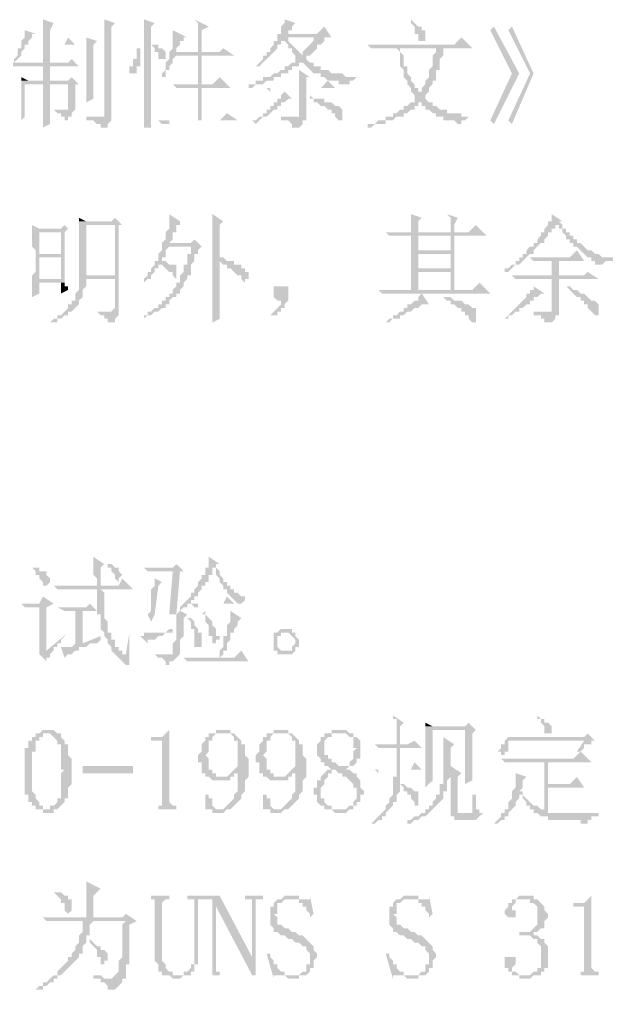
# Model space of a CAD drawing. Extents: x 51 to 246, y 3 to 417.
# Drawn here: x 198.99 to 205.89, y 334.56 to 345.95 of the extents above; entities that cross this region are included whole.
import ezdxf

# ---------------------------------------------------------------- set-up
doc = ezdxf.new("R2010")
doc.units = 0
doc.header["$MEASUREMENT"] = 0
doc.layers.add('_____1', color=160, linetype='Continuous')

msp = doc.modelspace()

# ---------------------------------------------------------------- hatches: boundary and pattern name
at = {"layer": '_____1'}
for points in [[(199.263, 345.948), (199.263, 345.651), (199.094, 345.651), (199.348, 345.651), (199.348, 345.821), (199.39, 345.905)], [(199.983, 345.948), (199.983, 344.805), (199.94, 344.805), (199.771, 344.762), (199.856, 344.762), (199.898, 344.72), (199.94, 344.72), (199.94, 344.678), (200.025, 344.678), (200.025, 344.72), (200.067, 344.762), (200.067, 345.863), (200.11, 345.905)], [(200.448, 345.948), (200.448, 344.678), (200.533, 344.678), (200.533, 345.651), (200.575, 345.651), (200.533, 345.651), (200.533, 345.863), (200.575, 345.905)], [(201.041, 345.948), (201.083, 345.905), (201.083, 345.567), (201.126, 345.567), (201.126, 345.821), (201.21, 345.863)], [(202.099, 345.948), (202.099, 345.905), (202.057, 345.863), (202.057, 345.778), (202.015, 345.778), (202.142, 345.778), (202.142, 345.821), (202.184, 345.821), (202.184, 345.863), (202.226, 345.905)], [(202.565, 345.863), (202.48, 345.778), (202.015, 345.778), (202.48, 345.736), (202.438, 345.736), (202.438, 345.694), (202.311, 345.567), (202.311, 345.524), (202.396, 345.524), (202.48, 345.609), (202.48, 345.651), (202.523, 345.651), (202.565, 345.694), (202.565, 345.736), (202.65, 345.736)], [(203.581, 345.948), (203.581, 345.905), (203.623, 345.863), (203.623, 345.778), (203.666, 345.778), (203.666, 345.694), (203.75, 345.694), (203.75, 345.821), (203.708, 345.821), (203.708, 345.863), (203.666, 345.863), (203.623, 345.905)], [(204.555, 345.863), (204.512, 345.821), (204.766, 345.313), (204.512, 344.762), (204.555, 344.72), (204.851, 345.313)], [(204.766, 345.863), (204.724, 345.821), (204.978, 345.313), (204.724, 344.762), (204.766, 344.72), (205.02, 345.313)], [(199.559, 345.736), (199.517, 345.651), (199.009, 345.651), (199.009, 345.609), (198.967, 345.609), (198.967, 345.524), (198.924, 345.482), (198.924, 345.44), (199.009, 345.524), (199.009, 345.567), (199.051, 345.609), (199.051, 345.651), (199.644, 345.651)], [(199.051, 345.821), (199.051, 345.736), (199.009, 345.694), (199.009, 345.651), (199.348, 345.651), (199.094, 345.651), (199.094, 345.694), (199.136, 345.736), (199.136, 345.778), (199.178, 345.778)], [(199.771, 345.736), (199.771, 344.974), (199.856, 345.016), (199.856, 345.651), (199.898, 345.694)], [(200.787, 345.821), (200.787, 345.609), (200.745, 345.567), (200.745, 345.524), (200.829, 345.567), (200.829, 345.609), (200.872, 345.651), (200.872, 345.694), (200.914, 345.694), (200.914, 345.736), (200.956, 345.736)], [(202.142, 345.736), (202.099, 345.736), (202.099, 345.694), (202.142, 345.651), (202.142, 345.609), (202.184, 345.609), (202.184, 345.567), (202.226, 345.524), (202.226, 345.44), (202.184, 345.44), (202.142, 345.397), (202.099, 345.397), (202.099, 345.355), (202.057, 345.355), (202.015, 345.313), (201.972, 345.313), (201.93, 345.27), (201.845, 345.27), (201.845, 345.228), (201.761, 345.228), (201.761, 345.186), (201.676, 345.186), (201.676, 345.143), (201.718, 345.143), (201.761, 345.186), (201.845, 345.186), (201.888, 345.228), (201.972, 345.228), (201.972, 345.27), (202.057, 345.27), (202.057, 345.313), (202.142, 345.313), (202.142, 345.355), (202.184, 345.355), (202.184, 345.397), (202.269, 345.397), (202.269, 345.44), (202.396, 345.44), (202.353, 345.482), (202.353, 345.524), (202.396, 345.524), (202.311, 345.524), (202.142, 345.694)], [(202.015, 345.778), (202.015, 345.694), (201.972, 345.694), (201.972, 345.651), (201.93, 345.609), (201.93, 345.567), (201.888, 345.567), (201.888, 345.524), (201.845, 345.524), (201.845, 345.482), (201.803, 345.44), (201.761, 345.397), (201.803, 345.397), (201.845, 345.44), (201.888, 345.482), (202.015, 345.609), (202.015, 345.651), (202.057, 345.651), (202.057, 345.694), (202.099, 345.694), (202.099, 345.736), (202.48, 345.736)], [(204.174, 345.736), (204.089, 345.651), (203.073, 345.651), (203.115, 345.609), (204.301, 345.609)], [(200.575, 345.651), (200.533, 345.651), (200.575, 345.609), (200.575, 345.567), (200.618, 345.567), (200.618, 345.482), (200.702, 345.482), (200.702, 345.567), (200.66, 345.609), (200.618, 345.609), (200.618, 345.651)], [(201.38, 345.609), (201.337, 345.567), (200.829, 345.567), (200.745, 345.524), (200.745, 345.482), (200.702, 345.44), (200.702, 345.355), (200.66, 345.313), (200.66, 345.228), (200.66, 345.27), (200.702, 345.27), (200.702, 345.355), (200.745, 345.355), (200.745, 345.397), (200.787, 345.44), (200.787, 345.482), (200.829, 345.524), (201.507, 345.524)], [(203.962, 345.609), (203.412, 345.609), (203.877, 345.609), (203.877, 345.567), (203.835, 345.524), (203.835, 345.397), (203.793, 345.355), (203.793, 345.27), (203.75, 345.228), (203.75, 345.186), (203.708, 345.143), (203.708, 345.101), (203.581, 345.101), (203.623, 345.059), (203.623, 344.974), (203.581, 344.974), (203.539, 344.932), (203.496, 344.932), (203.496, 344.889), (203.454, 344.889), (203.412, 344.847), (203.369, 344.847), (203.369, 344.805), (203.285, 344.805), (203.285, 344.762), (203.2, 344.762), (203.158, 344.72), (203.073, 344.72), (203.073, 344.678), (203.115, 344.678), (203.158, 344.72), (203.285, 344.72), (203.285, 344.762), (203.369, 344.762), (203.412, 344.805), (203.496, 344.805), (203.496, 344.847), (203.539, 344.847), (203.581, 344.889), (203.623, 344.889), (203.623, 344.932), (203.666, 344.932), (203.666, 344.974), (203.793, 344.974), (203.75, 345.016), (203.75, 345.059), (203.793, 345.101), (203.793, 345.143), (203.835, 345.186), (203.835, 345.228), (203.877, 345.228), (203.877, 345.355), (203.92, 345.355), (203.92, 345.482), (203.962, 345.524), (203.962, 345.567)], [(203.412, 345.609), (203.454, 345.567), (203.454, 345.397), (203.496, 345.355), (203.496, 345.27), (203.539, 345.228), (203.539, 345.186), (203.581, 345.143), (203.581, 345.101), (203.666, 345.101), (203.666, 345.143), (203.623, 345.143), (203.623, 345.186), (203.581, 345.228), (203.581, 345.27), (203.539, 345.313), (203.539, 345.397), (203.496, 345.397), (203.496, 345.524), (203.454, 345.567), (203.454, 345.609), (203.877, 345.609)], [(199.602, 345.482), (199.559, 345.44), (198.84, 345.44), (198.882, 345.397), (199.686, 345.397)], [(202.396, 345.44), (202.311, 345.44), (202.438, 345.313), (202.523, 345.313), (202.523, 345.27), (202.565, 345.27), (202.607, 345.228), (202.734, 345.228), (202.734, 345.186), (202.861, 345.186), (202.861, 345.228), (202.904, 345.228), (202.946, 345.27), (202.819, 345.27), (202.777, 345.313), (202.65, 345.313), (202.607, 345.355), (202.523, 345.355), (202.523, 345.397), (202.438, 345.397), (202.438, 345.44)], [(202.269, 345.355), (202.269, 345.143), (202.353, 345.143), (202.353, 345.27), (202.396, 345.27)], [(199.009, 345.27), (199.009, 345.228), (199.094, 345.228)], [(199.602, 345.27), (199.559, 345.228), (199.009, 345.228), (199.009, 344.762), (199.051, 344.805), (199.051, 345.186), (199.686, 345.186)], [(199.348, 345.186), (199.263, 345.186), (199.263, 344.678), (199.348, 344.72), (199.348, 344.847)], [(199.686, 345.186), (199.559, 345.186), (199.559, 344.889), (199.517, 344.889), (199.644, 344.889), (199.644, 345.186)], [(201.337, 345.27), (201.253, 345.186), (200.787, 345.186), (200.829, 345.143), (201.464, 345.143)], [(202.607, 345.228), (202.523, 345.143), (201.888, 345.143), (201.93, 345.101), (201.93, 345.143), (202.692, 345.143)], [(202.099, 345.101), (202.057, 345.059), (202.057, 345.016), (202.015, 345.016), (202.015, 344.974), (201.972, 344.974), (201.972, 344.932), (201.93, 344.932), (201.93, 344.889), (201.888, 344.889), (201.888, 344.847), (201.845, 344.847), (201.845, 344.805), (201.803, 344.805), (201.761, 344.762), (201.718, 344.762), (201.761, 344.72), (201.845, 344.805), (201.888, 344.805), (201.972, 344.889), (202.015, 344.889), (202.015, 344.932), (202.057, 344.932), (202.057, 344.974), (202.099, 344.974), (202.142, 345.016), (202.184, 345.016)], [(202.353, 345.143), (202.269, 345.143), (202.269, 344.805), (202.226, 344.805), (202.057, 344.762), (202.142, 344.762), (202.184, 344.72), (202.184, 344.678), (202.269, 344.678), (202.311, 344.72), (202.311, 344.762), (202.353, 344.762), (202.353, 344.805)], [(203.793, 344.974), (203.708, 344.974), (203.708, 344.932), (203.75, 344.932), (203.75, 344.889), (203.793, 344.889), (203.835, 344.847), (203.877, 344.847), (203.877, 344.805), (203.962, 344.805), (203.962, 344.762), (204.089, 344.762), (204.131, 344.72), (204.174, 344.72), (204.174, 344.762), (204.216, 344.762), (204.258, 344.805), (204.301, 344.805), (204.174, 344.805), (204.174, 344.847), (204.004, 344.847), (204.004, 344.889), (203.92, 344.889), (203.877, 344.932), (203.835, 344.932), (203.835, 344.974)], [(199.39, 344.889), (199.432, 344.847), (199.475, 344.847), (199.475, 344.805), (199.517, 344.805), (199.517, 344.762), (199.559, 344.762), (199.559, 344.805), (199.602, 344.805), (199.602, 344.847), (199.644, 344.889), (199.432, 344.889)], [(201.422, 344.847), (201.337, 344.762), (200.618, 344.762), (200.66, 344.72), (200.745, 344.72), (200.745, 344.762), (201.549, 344.762)], [(199.771, 344.805), (199.771, 344.762), (199.94, 344.805), (199.813, 344.805)], [(199.686, 343.619), (199.686, 343.577), (199.771, 343.577)], [(200.11, 343.619), (200.067, 343.577), (199.686, 343.577), (199.686, 343.238), (199.771, 343.238), (199.771, 343.535), (200.194, 343.535)], [(200.745, 343.662), (200.745, 343.492), (200.702, 343.45), (200.702, 343.365), (200.66, 343.323), (200.745, 343.323), (200.787, 343.365), (200.787, 343.45), (200.829, 343.45), (200.829, 343.535), (200.872, 343.535), (200.872, 343.577)], [(201.253, 343.662), (201.253, 342.392), (201.337, 342.434), (201.337, 343.111), (201.422, 343.111), (201.38, 343.154), (201.337, 343.154), (201.337, 343.535), (201.38, 343.577)], [(203.581, 343.662), (203.581, 343.45), (203.666, 343.45), (203.666, 343.577), (203.708, 343.619)], [(204.004, 343.662), (204.047, 343.619), (204.047, 343.45), (204.089, 343.45), (204.089, 343.535), (204.131, 343.619)], [(205.232, 343.662), (205.232, 343.577), (205.19, 343.577), (205.19, 343.535), (205.147, 343.492), (205.147, 343.45), (205.105, 343.45), (205.105, 343.408), (205.063, 343.365), (205.063, 343.323), (205.02, 343.323), (205.02, 343.281), (204.978, 343.281), (204.936, 343.238), (204.936, 343.196), (204.893, 343.196), (204.893, 343.154), (204.851, 343.154), (204.851, 343.111), (204.809, 343.111), (204.809, 343.069), (204.766, 343.069), (204.724, 343.027), (204.682, 343.027), (204.682, 342.942), (204.682, 342.984), (204.724, 342.984), (204.809, 343.069), (204.851, 343.069), (204.893, 343.111), (204.978, 343.196), (205.02, 343.196), (205.02, 343.238), (205.105, 343.323), (205.147, 343.323), (205.147, 343.365), (205.19, 343.408), (205.19, 343.45), (205.232, 343.45), (205.232, 343.492), (205.274, 343.492), (205.274, 343.535), (205.317, 343.535), (205.317, 343.577), (205.359, 343.577)], [(205.317, 343.577), (205.317, 343.492), (205.359, 343.492), (205.359, 343.45), (205.401, 343.408), (205.401, 343.365), (205.444, 343.365), (205.444, 343.323), (205.486, 343.323), (205.486, 343.281), (205.528, 343.281), (205.655, 343.154), (205.698, 343.154), (205.698, 343.111), (205.74, 343.111), (205.74, 343.069), (205.825, 343.069), (205.867, 343.111), (205.952, 343.111), (205.952, 343.154), (205.825, 343.154), (205.782, 343.196), (205.74, 343.196), (205.698, 343.238), (205.655, 343.238), (205.571, 343.323), (205.528, 343.323), (205.528, 343.365), (205.486, 343.365), (205.486, 343.408), (205.444, 343.408), (205.444, 343.45), (205.401, 343.45), (205.401, 343.492), (205.359, 343.492), (205.359, 343.535)], [(199.136, 343.535), (199.136, 343.45), (199.475, 343.45), (199.475, 343.196), (199.178, 343.196), (199.475, 343.154), (199.475, 342.9), (199.221, 342.9), (199.136, 342.857), (199.136, 342.688), (199.221, 342.73), (199.221, 342.857), (199.517, 342.857), (199.517, 343.45), (199.559, 343.492), (199.221, 343.492)], [(199.517, 343.535), (199.475, 343.492), (199.221, 343.492), (199.559, 343.492)], [(200.194, 343.535), (200.11, 343.535), (200.11, 343.238), (199.686, 343.238), (200.11, 343.238), (200.11, 342.942), (199.771, 342.942), (199.686, 342.9), (200.11, 342.9), (200.11, 342.561), (200.067, 342.519), (199.856, 342.519), (199.898, 342.519), (199.94, 342.476), (199.983, 342.476), (199.983, 342.434), (200.025, 342.434), (200.025, 342.392), (200.11, 342.392), (200.11, 342.434), (200.152, 342.476), (200.152, 343.535)], [(204.343, 343.535), (204.258, 343.45), (203.285, 343.45), (203.327, 343.408), (204.47, 343.408)], [(199.136, 343.45), (199.136, 343.281), (199.178, 343.238), (199.178, 343.196), (199.221, 343.196), (199.221, 343.45), (199.475, 343.45)], [(201.041, 343.365), (200.999, 343.323), (200.66, 343.323), (200.999, 343.281), (200.999, 343.196), (200.956, 343.196), (200.956, 343.069), (200.914, 343.069), (200.914, 342.984), (200.872, 342.942), (200.872, 342.857), (200.829, 342.857), (200.829, 342.815), (200.787, 342.773), (200.787, 342.73), (200.745, 342.73), (200.745, 342.688), (200.702, 342.688), (200.702, 342.646), (200.66, 342.646), (200.66, 342.603), (200.618, 342.603), (200.618, 342.561), (200.575, 342.561), (200.533, 342.519), (200.491, 342.519), (200.491, 342.476), (200.448, 342.476), (200.448, 342.434), (200.491, 342.476), (200.533, 342.476), (200.575, 342.519), (200.618, 342.519), (200.66, 342.561), (200.702, 342.561), (200.702, 342.603), (200.745, 342.603), (200.745, 342.646), (200.787, 342.688), (200.829, 342.688), (200.829, 342.73), (200.872, 342.73), (200.872, 342.773), (200.914, 342.815), (200.914, 342.857), (200.956, 342.9), (200.956, 342.942), (200.999, 342.942), (200.999, 343.069), (201.041, 343.111), (201.041, 343.196), (201.083, 343.196), (201.083, 343.238), (201.126, 343.281)], [(203.581, 343.408), (203.581, 342.773), (203.666, 342.773), (203.666, 342.984), (204.047, 342.984), (203.666, 343.027), (203.666, 343.196), (204.047, 343.196), (203.666, 343.238), (203.666, 343.408), (204.047, 343.408)], [(204.089, 343.408), (203.581, 343.408), (204.047, 343.408), (204.047, 343.238), (203.666, 343.238), (204.047, 343.196), (204.047, 343.027), (203.666, 343.027), (204.047, 342.984), (204.047, 342.773), (203.581, 342.773), (204.089, 342.773)], [(199.686, 343.238), (199.686, 342.9), (199.771, 342.942), (199.771, 343.238), (200.11, 343.238)], [(200.66, 343.323), (200.66, 343.238), (200.618, 343.196), (200.618, 343.111), (200.575, 343.111), (200.575, 343.069), (200.533, 343.027), (200.533, 342.984), (200.491, 342.984), (200.491, 342.942), (200.448, 342.9), (200.448, 342.857), (200.491, 342.9), (200.533, 342.9), (200.533, 342.942), (200.575, 342.984), (200.575, 343.027), (200.618, 343.027), (200.618, 343.069), (200.66, 343.069), (200.66, 343.111), (200.702, 343.111), (200.66, 343.111), (200.66, 343.154), (200.702, 343.154), (200.702, 343.238), (200.745, 343.281), (200.999, 343.281)], [(205.528, 343.238), (205.444, 343.154), (204.978, 343.154), (205.02, 343.111), (205.613, 343.111)], [(199.178, 343.196), (199.178, 342.984), (199.136, 342.942), (199.136, 342.857), (199.221, 342.9), (199.221, 343.154), (199.475, 343.154)], [(200.702, 343.111), (200.66, 343.111), (200.66, 343.069), (200.745, 342.984), (200.787, 342.984), (200.787, 342.942), (200.829, 342.9), (200.829, 343.069), (200.745, 343.069)], [(201.422, 343.111), (201.337, 343.111), (201.38, 343.069), (201.422, 343.069), (201.422, 343.027), (201.464, 343.027), (201.549, 342.942), (201.591, 342.942), (201.591, 342.9), (201.634, 342.857), (201.634, 342.9), (201.676, 342.9), (201.676, 342.984), (201.634, 342.984), (201.634, 343.027), (201.591, 343.027), (201.591, 343.069), (201.507, 343.069), (201.507, 343.111), (201.464, 343.111)], [(199.686, 342.9), (199.686, 342.773), (199.644, 342.73), (199.644, 342.646), (199.602, 342.646), (199.602, 342.603), (199.559, 342.603), (199.559, 342.561), (199.475, 342.476), (199.432, 342.476), (199.432, 342.434), (199.39, 342.434), (199.348, 342.392), (199.432, 342.392), (199.432, 342.434), (199.475, 342.434), (199.517, 342.476), (199.559, 342.476), (199.559, 342.519), (199.602, 342.519), (199.644, 342.561), (199.686, 342.603), (199.686, 342.646), (199.729, 342.688), (199.729, 342.773), (199.771, 342.815), (199.771, 342.9), (200.11, 342.9)], [(205.655, 342.984), (205.613, 342.942), (204.766, 342.942), (204.809, 342.9), (205.782, 342.9)], [(205.317, 342.9), (205.232, 342.9), (205.232, 342.519), (205.19, 342.519), (205.02, 342.476), (205.105, 342.476), (205.105, 342.434), (205.147, 342.434), (205.147, 342.392), (205.232, 342.392), (205.274, 342.434), (205.274, 342.476), (205.317, 342.476), (205.317, 342.561)], [(199.517, 342.857), (199.475, 342.857), (199.475, 342.73), (199.559, 342.773), (199.559, 342.815), (199.517, 342.815)], [(204.385, 342.857), (204.301, 342.773), (203.2, 342.773), (203.242, 342.73), (204.512, 342.73)], [(205.02, 342.815), (205.02, 342.773), (204.978, 342.773), (204.978, 342.73), (204.936, 342.73), (204.936, 342.688), (204.893, 342.646), (204.851, 342.603), (204.809, 342.561), (204.682, 342.434), (204.724, 342.434), (204.724, 342.476), (204.766, 342.476), (204.809, 342.519), (204.851, 342.519), (204.851, 342.561), (204.893, 342.561), (204.936, 342.603), (204.978, 342.603), (204.978, 342.646), (205.02, 342.646), (205.02, 342.688), (205.063, 342.688), (205.105, 342.73), (205.147, 342.73)], [(205.401, 342.815), (205.528, 342.688), (205.571, 342.688), (205.571, 342.646), (205.613, 342.646), (205.613, 342.603), (205.655, 342.603), (205.655, 342.561), (205.74, 342.476), (205.782, 342.476), (205.782, 342.603), (205.74, 342.646), (205.698, 342.646), (205.613, 342.73), (205.571, 342.73), (205.528, 342.773), (205.486, 342.773), (205.444, 342.815)], [(203.708, 342.73), (203.666, 342.688), (203.666, 342.646), (203.623, 342.646), (203.581, 342.603), (203.539, 342.603), (203.539, 342.561), (203.496, 342.561), (203.496, 342.519), (203.454, 342.519), (203.412, 342.476), (203.369, 342.476), (203.369, 342.434), (203.327, 342.434), (203.285, 342.392), (203.242, 342.392), (203.327, 342.392), (203.369, 342.434), (203.454, 342.434), (203.454, 342.476), (203.496, 342.476), (203.539, 342.519), (203.581, 342.519), (203.623, 342.561), (203.666, 342.561), (203.708, 342.603), (203.793, 342.603)], [(199.856, 339.64), (199.856, 339.428), (199.898, 339.386), (199.898, 339.301), (199.94, 339.301), (199.94, 339.513), (199.983, 339.555)], [(201.21, 339.64), (201.21, 339.513), (201.295, 339.513), (201.295, 339.428), (201.337, 339.386), (201.337, 339.344), (201.38, 339.301), (201.38, 339.259), (201.422, 339.259), (201.422, 339.217), (201.507, 339.132), (201.718, 339.132), (201.634, 339.132), (201.634, 339.174), (201.591, 339.174), (201.549, 339.217), (201.507, 339.217), (201.507, 339.259), (201.464, 339.259), (201.464, 339.301), (201.422, 339.301), (201.422, 339.344), (201.38, 339.344), (201.38, 339.386), (201.337, 339.428), (201.337, 339.471), (201.295, 339.513), (201.295, 339.555), (201.337, 339.555)], [(199.136, 339.555), (199.136, 339.513), (199.178, 339.471), (199.178, 339.428), (199.221, 339.428), (199.221, 339.386), (199.263, 339.344), (199.263, 339.301), (199.305, 339.301), (199.348, 339.344), (199.348, 339.386), (199.305, 339.428), (199.305, 339.471), (199.221, 339.471), (199.221, 339.513), (199.136, 339.513)], [(200.829, 339.555), (200.787, 339.513), (200.448, 339.513), (200.491, 339.471), (200.914, 339.471)], [(201.21, 339.513), (201.168, 339.513), (201.168, 339.428), (201.126, 339.428), (201.126, 339.386), (201.083, 339.344), (201.083, 339.301), (201.041, 339.259), (201.041, 339.217), (200.999, 339.217), (200.999, 339.174), (200.956, 339.132), (200.914, 339.09), (200.872, 339.047), (200.872, 339.005), (200.829, 338.963), (200.491, 338.963), (200.829, 338.963), (200.829, 338.666), (200.787, 338.624), (200.787, 338.497), (200.575, 338.497), (200.618, 338.455), (200.66, 338.455), (200.702, 338.412), (200.702, 338.37), (200.745, 338.37), (200.745, 338.412), (200.787, 338.412), (200.872, 338.497), (200.872, 338.666), (200.914, 338.709), (200.914, 338.92), (200.956, 338.963), (200.872, 339.005), (200.914, 339.047), (200.956, 339.047), (200.956, 339.09), (200.999, 339.09), (200.999, 339.132), (201.041, 339.132), (201.041, 339.174), (201.083, 339.174), (201.083, 339.217), (201.126, 339.259), (201.126, 339.301), (201.168, 339.301), (201.168, 339.344), (201.21, 339.344), (201.21, 339.428), (201.253, 339.428), (201.253, 339.513), (201.295, 339.513)], [(200.914, 339.471), (200.787, 339.471), (200.745, 338.963), (200.829, 338.963), (200.872, 339.471)], [(200.194, 339.386), (200.152, 339.301), (199.39, 339.301), (199.432, 339.259), (200.321, 339.259)], [(200.575, 339.386), (200.575, 339.301), (200.533, 339.259), (200.533, 339.005), (200.491, 338.963), (200.575, 338.963), (200.618, 339.301), (200.66, 339.344)], [(199.263, 339.174), (199.221, 339.09), (199.009, 339.09), (199.051, 339.047), (199.221, 339.047), (199.39, 339.09)], [(201.422, 339.174), (201.38, 339.09), (200.999, 339.09), (201.041, 339.047), (201.083, 339.047), (201.083, 339.09), (201.507, 339.09)], [(201.507, 339.132), (201.549, 339.09), (201.591, 339.09), (201.634, 339.132), (201.676, 339.132)], [(199.39, 339.09), (199.221, 339.047), (199.221, 338.497), (199.305, 338.412), (199.305, 338.455), (199.348, 338.455), (199.348, 338.497), (199.39, 338.539), (199.305, 338.539), (199.305, 339.047)], [(199.813, 339.09), (199.771, 339.047), (199.432, 339.047), (199.517, 339.005), (199.898, 339.005)], [(199.644, 339.005), (199.644, 338.624), (199.602, 338.582), (199.475, 338.582), (199.517, 338.455), (199.559, 338.497), (199.602, 338.497), (199.644, 338.539), (199.686, 338.539), (199.686, 338.582), (199.771, 338.582), (199.813, 338.624), (199.856, 338.624), (199.729, 338.624), (199.729, 339.005), (199.898, 339.005)], [(200.491, 338.963), (200.533, 338.878), (200.575, 338.963), (200.829, 338.963)], [(201.168, 339.005), (201.126, 338.963), (201.168, 338.963), (201.168, 338.878), (201.21, 338.836), (201.21, 338.709), (201.253, 338.709), (201.253, 338.624), (201.295, 338.624), (201.295, 338.666), (201.337, 338.666), (201.337, 338.709), (201.295, 338.709), (201.295, 338.793), (201.253, 338.836), (201.253, 338.878), (201.168, 338.963)], [(201.464, 339.005), (201.464, 338.878), (201.422, 338.836), (201.422, 338.709), (201.38, 338.709), (201.38, 338.582), (201.337, 338.539), (201.337, 338.455), (201.38, 338.497), (201.38, 338.539), (201.422, 338.539), (201.422, 338.624), (201.464, 338.666), (201.464, 338.751), (201.507, 338.751), (201.507, 338.793), (201.549, 338.836), (201.549, 338.878), (201.591, 338.92)], [(202.099, 338.793), (202.057, 338.793), (202.015, 338.751), (201.972, 338.751), (201.972, 338.539), (202.099, 338.539), (202.057, 338.539), (202.015, 338.582), (202.015, 338.709), (202.057, 338.709), (202.057, 338.751), (202.226, 338.751), (202.184, 338.751), (202.184, 338.793), (202.142, 338.793)], [(199.94, 338.709), (199.729, 338.624), (199.898, 338.624), (199.94, 338.666)], [(202.226, 338.751), (202.099, 338.751), (202.142, 338.751), (202.226, 338.666), (202.226, 338.624), (202.184, 338.582), (202.184, 338.539), (202.015, 338.539), (202.015, 338.497), (202.184, 338.497), (202.226, 338.539), (202.226, 338.582), (202.269, 338.582), (202.269, 338.666), (202.226, 338.709)], [(200.533, 338.497), (200.702, 338.497), (200.575, 338.497)], [(201.591, 338.539), (201.507, 338.455), (200.914, 338.455), (200.956, 338.412), (201.676, 338.412)], [(203.369, 337.777), (203.369, 337.735), (203.412, 337.735), (203.412, 337.439), (203.454, 337.439), (203.454, 337.65), (203.496, 337.693)], [(203.75, 337.693), (203.75, 337.65), (203.835, 337.65)], [(204.258, 337.693), (204.216, 337.65), (203.75, 337.65), (203.75, 336.931), (203.835, 337.015), (203.835, 337.608), (204.343, 337.608)], [(199.178, 337.566), (199.178, 337.523), (199.136, 337.523), (199.136, 337.481), (199.094, 337.481), (199.094, 337.396), (199.051, 337.396), (199.051, 336.846), (199.094, 336.846), (199.094, 336.761), (199.136, 336.761), (199.136, 336.719), (199.178, 336.719), (199.178, 336.677), (199.263, 336.677), (199.263, 336.634), (199.39, 336.634), (199.39, 336.677), (199.432, 336.677), (199.263, 336.677), (199.263, 336.719), (199.221, 336.719), (199.221, 336.761), (199.178, 336.804), (199.178, 336.846), (199.136, 336.888), (199.136, 337.354), (199.178, 337.354), (199.178, 337.481), (199.221, 337.481), (199.221, 337.523), (199.263, 337.523), (199.263, 337.566), (199.305, 337.566)], [(199.305, 337.608), (199.263, 337.608), (199.221, 337.566), (199.178, 337.566), (199.348, 337.566), (199.432, 337.481), (199.432, 337.439), (199.475, 337.439), (199.475, 337.142), (199.517, 337.142), (199.475, 337.1), (199.475, 336.804), (199.432, 336.804), (199.432, 336.761), (199.39, 336.719), (199.348, 336.719), (199.348, 336.677), (199.305, 336.677), (199.432, 336.677), (199.517, 336.761), (199.517, 336.804), (199.559, 336.804), (199.559, 336.931), (199.602, 336.973), (199.602, 337.269), (199.559, 337.312), (199.559, 337.439), (199.517, 337.439), (199.517, 337.481), (199.475, 337.523), (199.475, 337.566), (199.432, 337.566), (199.39, 337.608), (199.348, 337.608)], [(200.745, 337.608), (200.66, 337.523), (200.533, 337.523), (200.533, 337.481), (200.66, 337.481), (200.66, 336.719), (200.618, 336.719), (200.618, 336.677), (200.533, 336.677), (200.914, 336.677), (200.829, 336.677), (200.829, 336.719), (200.787, 336.719), (200.745, 336.761)], [(201.38, 337.608), (201.295, 337.608), (201.295, 337.566), (201.21, 337.566), (201.21, 337.523), (201.168, 337.523), (201.168, 337.481), (201.126, 337.439), (201.126, 337.354), (201.083, 337.312), (201.083, 337.227), (201.126, 337.227), (201.126, 337.1), (201.168, 337.1), (201.168, 337.058), (201.337, 337.058), (201.295, 337.058), (201.295, 337.1), (201.253, 337.1), (201.253, 337.142), (201.21, 337.142), (201.21, 337.269), (201.168, 337.312), (201.21, 337.354), (201.21, 337.481), (201.253, 337.481), (201.253, 337.523), (201.295, 337.566), (201.507, 337.566), (201.464, 337.566), (201.464, 337.608), (201.422, 337.608)], [(202.057, 337.608), (201.972, 337.608), (201.972, 337.566), (201.888, 337.566), (201.888, 337.523), (201.845, 337.523), (201.845, 337.481), (201.803, 337.439), (201.803, 337.354), (201.761, 337.312), (201.761, 337.227), (201.803, 337.227), (201.803, 337.1), (201.845, 337.1), (201.845, 337.058), (202.015, 337.058), (201.972, 337.058), (201.972, 337.1), (201.93, 337.1), (201.93, 337.142), (201.888, 337.142), (201.888, 337.269), (201.845, 337.312), (201.888, 337.354), (201.888, 337.481), (201.93, 337.481), (201.93, 337.523), (201.972, 337.566), (202.184, 337.566), (202.142, 337.566), (202.142, 337.608), (202.099, 337.608)], [(202.734, 337.608), (202.65, 337.608), (202.65, 337.566), (202.565, 337.566), (202.565, 337.523), (202.523, 337.523), (202.523, 337.481), (202.48, 337.439), (202.48, 337.312), (202.523, 337.269), (202.523, 337.227), (202.565, 337.227), (202.565, 337.185), (202.607, 337.185), (202.65, 337.142), (202.607, 337.142), (202.692, 337.142), (202.734, 337.1), (202.777, 337.1), (202.777, 337.058), (202.819, 337.058), (202.861, 337.015), (202.904, 336.973), (202.904, 336.931), (202.946, 336.931), (202.946, 336.804), (202.904, 336.761), (202.904, 336.719), (202.861, 336.719), (202.819, 336.677), (202.607, 336.677), (202.65, 336.677), (202.692, 336.634), (202.819, 336.634), (202.861, 336.677), (202.904, 336.677), (202.904, 336.719), (202.946, 336.719), (202.946, 336.761), (202.988, 336.761), (202.988, 336.846), (203.031, 336.846), (203.031, 336.888), (202.988, 336.931), (202.988, 337.015), (202.946, 337.058), (202.946, 337.1), (202.904, 337.1), (202.861, 337.142), (202.819, 337.142), (202.861, 337.185), (202.734, 337.185), (202.692, 337.227), (202.65, 337.227), (202.65, 337.269), (202.607, 337.269), (202.607, 337.312), (202.565, 337.312), (202.565, 337.481), (202.607, 337.523), (202.65, 337.523), (202.65, 337.566), (202.861, 337.566), (202.819, 337.608), (202.777, 337.608)], [(202.861, 337.566), (202.734, 337.566), (202.819, 337.566), (202.861, 337.523), (202.904, 337.523), (202.904, 337.396), (202.946, 337.396), (202.904, 337.354), (202.904, 337.269), (202.861, 337.227), (202.861, 337.185), (202.777, 337.185), (202.904, 337.185), (202.946, 337.227), (202.946, 337.269), (202.988, 337.269), (202.988, 337.481), (202.946, 337.523), (202.904, 337.523), (202.904, 337.566)], [(204.343, 337.608), (204.216, 337.608), (204.216, 336.973), (204.301, 337.015), (204.301, 337.566)], [(204.724, 337.608), (204.724, 337.523), (204.682, 337.481), (204.724, 337.523)], [(205.655, 337.566), (205.613, 337.523), (204.724, 337.523), (204.682, 337.481), (205.613, 337.481), (205.528, 337.354), (205.571, 337.354), (205.613, 337.396), (205.613, 337.439), (205.698, 337.439), (205.698, 337.481), (205.74, 337.481)], [(203.623, 337.481), (203.539, 337.439), (203.158, 337.439), (203.2, 337.396), (203.708, 337.396)], [(203.962, 337.523), (203.962, 336.973), (203.92, 336.973), (203.92, 336.846), (203.877, 336.846), (203.877, 336.804), (203.835, 336.761), (203.835, 336.719), (203.793, 336.719), (203.793, 336.677), (203.75, 336.677), (203.75, 336.634), (203.708, 336.634), (203.666, 336.592), (203.623, 336.592), (203.581, 336.55), (203.539, 336.55), (203.539, 336.507), (203.496, 336.507), (203.581, 336.507), (203.623, 336.55), (203.666, 336.55), (203.708, 336.592), (203.75, 336.592), (203.793, 336.634), (203.835, 336.677), (203.962, 336.804), (203.962, 336.888), (204.004, 336.888), (204.004, 337.015), (204.047, 337.058), (204.047, 337.396), (204.089, 337.439)], [(204.682, 337.481), (204.682, 337.439), (204.639, 337.439), (204.639, 337.396), (204.597, 337.354), (204.639, 337.354), (204.639, 337.312), (204.682, 337.312), (204.682, 337.354), (204.724, 337.354), (204.724, 337.481), (205.613, 337.481)], [(205.571, 337.354), (205.486, 337.269), (204.639, 337.269), (204.682, 337.227), (205.698, 337.227)], [(203.623, 337.227), (203.581, 337.142), (203.158, 337.142), (203.2, 337.1), (203.2, 337.142), (203.708, 337.142)], [(205.19, 337.227), (205.147, 337.227), (205.147, 336.677), (205.02, 336.634), (205.444, 336.634), (205.19, 336.634), (205.19, 336.931), (205.613, 336.931), (205.19, 336.973)], [(201.507, 337.142), (201.422, 337.058), (201.21, 337.058), (201.253, 337.015), (201.464, 337.015), (201.464, 337.058), (201.507, 337.058), (201.507, 337.1), (201.549, 337.1), (201.549, 337.142)], [(202.184, 337.142), (202.099, 337.058), (201.888, 337.058), (201.93, 337.015), (202.142, 337.015), (202.142, 337.058), (202.184, 337.058), (202.184, 337.1), (202.226, 337.1), (202.226, 337.142)], [(202.607, 337.142), (202.523, 337.058), (202.523, 337.015), (202.48, 337.015), (202.48, 336.931), (202.438, 336.931), (202.438, 336.846), (202.48, 336.846), (202.48, 336.761), (202.523, 336.719), (202.565, 336.719), (202.565, 336.677), (202.734, 336.677), (202.65, 336.677), (202.65, 336.719), (202.607, 336.719), (202.565, 336.761), (202.565, 336.804), (202.523, 336.804), (202.523, 336.931), (202.565, 336.973), (202.565, 337.015), (202.607, 337.058), (202.607, 337.1), (202.65, 337.1), (202.65, 337.142)], [(203.454, 337.142), (203.412, 337.142), (203.412, 337.058), (203.369, 337.058), (203.369, 336.973), (203.454, 336.973), (203.496, 336.931), (203.496, 336.888), (203.539, 336.888), (203.539, 336.846), (203.581, 336.846), (203.581, 336.804), (203.623, 336.761), (203.623, 336.719), (203.666, 336.719), (203.666, 336.888), (203.623, 336.888), (203.581, 336.931), (203.539, 336.931), (203.496, 336.973), (203.454, 336.973), (203.454, 337.1)], [(204.047, 337.185), (204.047, 336.592), (204.174, 336.634), (204.131, 336.634), (204.131, 337.058), (204.174, 337.1)], [(204.809, 337.1), (204.809, 336.931), (204.766, 336.888), (204.766, 336.846), (204.893, 336.846), (204.893, 336.804), (204.936, 336.761), (204.936, 336.719), (204.978, 336.719), (204.978, 336.677), (205.02, 336.677), (205.02, 336.634), (205.147, 336.677), (205.105, 336.677), (205.063, 336.719), (205.02, 336.719), (204.893, 336.846), (204.893, 336.888), (204.851, 336.888), (204.893, 336.931), (204.893, 337.015), (204.936, 337.058)], [(203.369, 336.973), (203.369, 336.846), (203.327, 336.804), (203.327, 336.761), (203.285, 336.719), (203.285, 336.677), (203.158, 336.55), (203.115, 336.507), (203.158, 336.507), (203.2, 336.55), (203.242, 336.55), (203.242, 336.592), (203.285, 336.592), (203.285, 336.634), (203.369, 336.719), (203.369, 336.761), (203.412, 336.761), (203.412, 336.846), (203.454, 336.888), (203.454, 336.973)], [(205.528, 337.058), (205.444, 336.973), (205.19, 336.973), (205.613, 336.931)], [(201.21, 336.846), (201.168, 336.846), (201.168, 336.677), (201.337, 336.677), (201.295, 336.677), (201.253, 336.719), (201.253, 336.804), (201.21, 336.804)], [(201.888, 336.846), (201.845, 336.846), (201.845, 336.677), (202.015, 336.677), (201.972, 336.677), (201.93, 336.719), (201.93, 336.804), (201.888, 336.804)], [(204.766, 336.846), (204.766, 336.804), (204.724, 336.761), (204.724, 336.677), (204.682, 336.677), (204.682, 336.634), (204.639, 336.634), (204.639, 336.592), (204.555, 336.507), (204.597, 336.507), (204.639, 336.55), (204.682, 336.55), (204.682, 336.592), (204.724, 336.592), (204.724, 336.634), (204.809, 336.719), (204.809, 336.761), (204.851, 336.804), (204.851, 336.846)], [(205.782, 336.634), (205.063, 336.634), (205.105, 336.592), (205.19, 336.592), (205.19, 336.55), (205.571, 336.55), (205.571, 336.507), (205.655, 336.507), (205.655, 336.55), (205.698, 336.55), (205.698, 336.592), (205.782, 336.592)], [(199.771, 335.83), (199.771, 335.407), (199.856, 335.407), (199.856, 335.661), (199.94, 335.745)], [(199.432, 335.703), (199.39, 335.703), (199.475, 335.618), (199.475, 335.576), (199.517, 335.576), (199.517, 335.491), (199.559, 335.449), (199.602, 335.491), (199.602, 335.618), (199.559, 335.618), (199.559, 335.661), (199.517, 335.661), (199.475, 335.703)], [(200.745, 335.661), (200.533, 335.661), (200.533, 335.618), (200.575, 335.618), (200.575, 334.899), (200.618, 334.856), (200.618, 334.772), (200.66, 334.772), (200.66, 334.729), (200.745, 334.729), (200.787, 334.687), (200.872, 334.687), (200.914, 334.729), (200.956, 334.729), (200.787, 334.729), (200.787, 334.772), (200.745, 334.772), (200.702, 334.814), (200.702, 334.856), (200.66, 334.899), (200.66, 335.576), (200.702, 335.618), (200.745, 335.618)], [(201.168, 335.661), (200.956, 335.661), (200.956, 335.618), (201.041, 335.618), (201.041, 334.856), (200.999, 334.856), (200.999, 334.814), (200.956, 334.772), (200.914, 334.772), (200.914, 334.729), (200.829, 334.729), (200.999, 334.729), (200.999, 334.772), (201.041, 334.772), (201.041, 334.856), (201.083, 334.856), (201.083, 335.618), (201.168, 335.618)], [(201.337, 335.661), (201.168, 335.661), (201.168, 335.618), (201.253, 335.618), (201.253, 335.576), (201.295, 335.534), (201.718, 334.729), (201.718, 334.941)], [(201.845, 335.661), (201.634, 335.661), (201.634, 335.618), (201.718, 335.618), (201.718, 334.729), (201.761, 334.729), (201.761, 335.618), (201.845, 335.618)], [(202.184, 335.661), (202.099, 335.661), (202.057, 335.618), (202.015, 335.618), (201.972, 335.576), (201.972, 335.534), (201.93, 335.534), (201.93, 335.322), (201.972, 335.28), (201.972, 335.237), (202.015, 335.237), (202.057, 335.195), (202.099, 335.195), (202.142, 335.153), (202.184, 335.153), (202.226, 335.11), (202.269, 335.11), (202.311, 335.068), (202.353, 335.068), (202.353, 335.026), (202.396, 334.983), (202.396, 334.856), (202.353, 334.856), (202.353, 334.772), (202.311, 334.772), (202.269, 334.729), (202.057, 334.729), (202.099, 334.729), (202.142, 334.687), (202.269, 334.687), (202.269, 334.729), (202.353, 334.729), (202.396, 334.772), (202.396, 334.814), (202.438, 334.814), (202.438, 334.899), (202.48, 334.941), (202.48, 334.983), (202.438, 335.026), (202.438, 335.068), (202.353, 335.153), (202.311, 335.195), (202.269, 335.195), (202.226, 335.237), (202.184, 335.237), (202.142, 335.28), (202.099, 335.28), (202.057, 335.322), (202.015, 335.322), (202.015, 335.407), (201.972, 335.449), (202.015, 335.449), (202.015, 335.576), (202.057, 335.576), (202.099, 335.618), (202.311, 335.618), (202.269, 335.618), (202.269, 335.661), (202.226, 335.661)], [(202.311, 335.618), (202.184, 335.618), (202.353, 335.618)], [(202.396, 335.661), (202.396, 335.618), (202.226, 335.618), (202.269, 335.618), (202.269, 335.576), (202.311, 335.576), (202.311, 335.534), (202.353, 335.534), (202.353, 335.491), (202.396, 335.449), (202.396, 335.407), (202.438, 335.449)], [(203.581, 335.661), (203.496, 335.661), (203.454, 335.618), (203.412, 335.618), (203.369, 335.576), (203.369, 335.534), (203.327, 335.534), (203.327, 335.322), (203.369, 335.28), (203.369, 335.237), (203.412, 335.237), (203.454, 335.195), (203.496, 335.195), (203.539, 335.153), (203.581, 335.153), (203.623, 335.11), (203.666, 335.11), (203.708, 335.068), (203.75, 335.068), (203.75, 335.026), (203.793, 334.983), (203.793, 334.856), (203.75, 334.856), (203.75, 334.772), (203.708, 334.772), (203.666, 334.729), (203.454, 334.729), (203.496, 334.729), (203.539, 334.687), (203.666, 334.687), (203.666, 334.729), (203.75, 334.729), (203.793, 334.772), (203.793, 334.814), (203.835, 334.814), (203.835, 334.899), (203.877, 334.941), (203.877, 334.983), (203.835, 335.026), (203.835, 335.068), (203.793, 335.11), (203.75, 335.153), (203.708, 335.195), (203.666, 335.195), (203.623, 335.237), (203.581, 335.237), (203.539, 335.28), (203.496, 335.28), (203.454, 335.322), (203.412, 335.322), (203.412, 335.407), (203.369, 335.449), (203.412, 335.449), (203.412, 335.576), (203.454, 335.576), (203.496, 335.618), (203.708, 335.618), (203.666, 335.618), (203.666, 335.661), (203.623, 335.661)], [(203.708, 335.618), (203.581, 335.618), (203.75, 335.618)], [(203.793, 335.661), (203.793, 335.618), (203.623, 335.618), (203.666, 335.618), (203.666, 335.576), (203.708, 335.576), (203.708, 335.534), (203.75, 335.534), (203.75, 335.491), (203.793, 335.449), (203.793, 335.407), (203.835, 335.449)], [(204.809, 335.618), (204.766, 335.618), (204.766, 335.576), (204.724, 335.576), (204.724, 335.534), (204.682, 335.491), (204.682, 335.449), (204.724, 335.407), (204.809, 335.407), (204.809, 335.491), (204.766, 335.491), (204.766, 335.534), (204.809, 335.576), (204.809, 335.618), (204.893, 335.618)], [(204.936, 335.661), (204.851, 335.661), (204.809, 335.618), (204.978, 335.618), (204.978, 335.576), (205.02, 335.576), (205.063, 335.534), (205.063, 335.322), (204.978, 335.237), (204.851, 335.237), (204.851, 335.195), (204.978, 335.195), (205.02, 335.153), (205.063, 335.153), (205.063, 335.11), (205.105, 335.068), (205.105, 334.814), (205.063, 334.814), (205.063, 334.772), (205.02, 334.772), (204.978, 334.729), (204.893, 334.729), (205.105, 334.729), (205.105, 334.772), (205.147, 334.772), (205.147, 334.814), (205.19, 334.814), (205.19, 335.068), (205.147, 335.11), (205.147, 335.153), (205.105, 335.153), (205.063, 335.195), (205.02, 335.195), (205.02, 335.237), (205.063, 335.237), (205.105, 335.28), (205.147, 335.28), (205.147, 335.364), (205.19, 335.407), (205.19, 335.449), (205.147, 335.491), (205.147, 335.534), (205.063, 335.618), (205.02, 335.618), (205.02, 335.661), (204.978, 335.661)], [(205.698, 335.661), (205.613, 335.576), (205.486, 335.576), (205.486, 335.534), (205.613, 335.534), (205.613, 334.772), (205.571, 334.772), (205.571, 334.729), (205.486, 334.729), (205.867, 334.729), (205.782, 334.729), (205.782, 334.772), (205.74, 334.772), (205.698, 334.814)], [(201.253, 335.576), (201.253, 334.729), (201.168, 334.729), (201.38, 334.729), (201.337, 334.729), (201.337, 334.772), (201.295, 334.772), (201.295, 335.534)], [(200.237, 335.449), (200.194, 335.407), (199.263, 335.407), (199.305, 335.364), (200.364, 335.364)], [(199.856, 335.364), (199.729, 335.364), (199.729, 335.237), (199.686, 335.195), (199.686, 335.11), (199.644, 335.068), (199.644, 335.026), (199.602, 334.983), (199.602, 334.941), (199.559, 334.941), (199.559, 334.899), (199.517, 334.856), (199.432, 334.772), (199.432, 334.729), (199.39, 334.729), (199.305, 334.645), (199.263, 334.645), (199.263, 334.602), (199.221, 334.602), (199.178, 334.56), (199.263, 334.56), (199.263, 334.602), (199.305, 334.602), (199.348, 334.645), (199.39, 334.645), (199.39, 334.687), (199.432, 334.687), (199.432, 334.729), (199.475, 334.729), (199.559, 334.814), (199.602, 334.856), (199.644, 334.899), (199.686, 334.941), (199.686, 334.983), (199.729, 334.983), (199.729, 335.068), (199.771, 335.11), (199.771, 335.195), (199.813, 335.195), (199.813, 335.322)], [(200.364, 335.364), (200.237, 335.364), (200.194, 335.322), (200.194, 334.941), (200.152, 334.899), (200.152, 334.772), (200.067, 334.687), (199.898, 334.687), (199.94, 334.687), (199.94, 334.645), (199.983, 334.645), (200.025, 334.602), (200.025, 334.56), (200.11, 334.56), (200.194, 334.645), (200.194, 334.687), (200.237, 334.687), (200.237, 334.856), (200.279, 334.856), (200.279, 335.322)], [(201.93, 334.983), (201.888, 334.983), (201.972, 334.687), (201.972, 334.729), (202.142, 334.729), (202.099, 334.729), (202.099, 334.772), (202.057, 334.772), (202.015, 334.814), (202.015, 334.856), (201.972, 334.856), (201.972, 334.899), (201.93, 334.941)], [(203.327, 334.983), (203.285, 334.983), (203.369, 334.687), (203.369, 334.729), (203.539, 334.729), (203.496, 334.729), (203.496, 334.772), (203.454, 334.772), (203.412, 334.814), (203.412, 334.856), (203.369, 334.856), (203.369, 334.899), (203.327, 334.941)], [(204.724, 334.941), (204.682, 334.941), (204.682, 334.814), (204.724, 334.814), (204.724, 334.772), (204.766, 334.772), (204.766, 334.729), (204.851, 334.729), (204.851, 334.687), (204.978, 334.687), (205.02, 334.729), (205.063, 334.729), (204.851, 334.729), (204.809, 334.772), (204.766, 334.772), (204.766, 334.814), (204.809, 334.856), (204.809, 334.941), (204.766, 334.941)], [(199.856, 334.729), (199.856, 334.687), (200.067, 334.687), (199.983, 334.687), (199.94, 334.729), (199.898, 334.729)], [(202.142, 334.729), (202.015, 334.729), (202.184, 334.729)], [(203.539, 334.729), (203.412, 334.729), (203.581, 334.729)]]:
    msp.add_hatch(color=7, dxfattribs=at).paths.add_polyline_path(points, is_closed=False)
for points in [[(199.263, 345.651), (199.348, 345.651), (199.348, 345.44), (199.263, 345.44)], [(200.406, 345.609), (200.364, 345.609), (200.364, 345.482), (200.321, 345.482), (200.321, 345.397), (200.279, 345.397), (200.279, 345.313), (200.364, 345.313), (200.364, 345.397), (200.406, 345.397)], [(201.083, 345.524), (201.126, 345.524), (201.126, 345.186), (201.083, 345.186)], [(199.263, 345.397), (199.348, 345.397), (199.348, 345.228), (199.263, 345.228)], [(201.083, 345.143), (201.126, 345.143), (201.126, 344.762), (201.083, 344.762)], [(202.396, 345.059), (202.396, 345.016), (202.438, 345.016), (202.438, 344.974), (202.48, 344.974), (202.523, 344.932), (202.565, 344.932), (202.607, 344.889), (202.65, 344.889), (202.65, 344.847), (202.692, 344.847), (202.692, 344.805), (202.734, 344.762), (202.777, 344.762), (202.777, 344.889), (202.734, 344.932), (202.692, 344.932), (202.65, 344.974), (202.565, 344.974), (202.565, 345.016), (202.438, 345.016)], [(202.057, 344.805), (202.057, 344.762), (202.226, 344.805)], [(205.232, 343.111), (205.317, 343.111), (205.317, 342.942), (205.232, 342.942)], [(202.057, 342.815), (201.972, 342.815), (201.972, 342.688), (202.015, 342.646), (202.057, 342.646), (202.057, 342.603), (202.015, 342.561), (201.93, 342.476), (202.015, 342.476), (202.015, 342.519), (202.057, 342.519), (202.057, 342.561), (202.099, 342.561), (202.099, 342.603), (202.142, 342.646), (202.142, 342.815)], [(203.962, 342.688), (204.004, 342.646), (204.047, 342.646), (204.047, 342.603), (204.089, 342.603), (204.131, 342.561), (204.174, 342.561), (204.174, 342.519), (204.216, 342.519), (204.216, 342.476), (204.258, 342.476), (204.258, 342.434), (204.301, 342.392), (204.343, 342.392), (204.343, 342.561), (204.301, 342.561), (204.258, 342.603), (204.216, 342.603), (204.174, 342.646), (204.089, 342.646), (204.047, 342.688)], [(205.02, 342.519), (205.02, 342.476), (205.19, 342.519)], [(200.025, 339.555), (200.025, 339.513), (200.067, 339.513), (200.067, 339.471), (200.11, 339.428), (200.11, 339.386), (200.152, 339.344), (200.152, 339.386), (200.194, 339.428), (200.152, 339.471), (200.152, 339.513), (200.11, 339.513), (200.067, 339.555)], [(199.94, 339.259), (199.898, 339.259), (199.898, 339.005), (199.644, 339.005), (199.898, 339.005), (199.898, 338.963), (199.94, 338.963), (199.94, 338.793), (199.983, 338.751), (199.983, 338.709), (200.025, 338.666), (200.025, 338.624), (200.067, 338.582), (200.067, 338.539), (200.237, 338.37), (200.279, 338.37), (200.279, 338.497), (200.194, 338.497), (200.194, 338.539), (200.152, 338.539), (200.152, 338.582), (200.11, 338.582), (200.11, 338.666), (200.067, 338.666), (200.067, 338.751), (200.025, 338.751), (200.025, 338.878), (199.983, 338.92), (199.983, 339.217)], [(200.999, 338.92), (200.956, 338.92), (200.999, 338.878), (200.999, 338.793), (201.041, 338.793), (201.041, 338.582), (201.126, 338.582), (201.126, 338.751), (201.083, 338.751), (201.083, 338.793), (201.041, 338.836), (201.041, 338.878)], [(200.787, 338.793), (200.745, 338.793), (200.702, 338.751), (200.448, 338.751), (200.448, 338.709), (200.406, 338.709), (200.491, 338.624), (200.491, 338.666), (200.575, 338.666), (200.618, 338.709), (200.66, 338.709), (200.702, 338.751), (200.787, 338.751)], [(199.559, 338.751), (199.305, 338.539), (199.39, 338.539), (199.39, 338.582), (199.432, 338.582), (199.432, 338.624), (199.475, 338.624), (199.475, 338.666)], [(200.279, 338.751), (200.237, 338.497), (200.279, 338.497)], [(205.063, 337.777), (205.063, 337.735), (205.105, 337.735), (205.105, 337.693), (205.147, 337.65), (205.147, 337.566), (205.232, 337.566), (205.232, 337.65), (205.19, 337.693), (205.147, 337.693), (205.147, 337.735), (205.105, 337.735)], [(201.507, 337.566), (201.38, 337.566), (201.464, 337.566), (201.507, 337.523), (201.507, 337.481), (201.549, 337.481), (201.549, 337.185), (201.507, 337.142), (201.549, 337.142), (201.549, 336.888), (201.507, 336.846), (201.507, 336.804), (201.38, 336.677), (201.21, 336.677), (201.253, 336.677), (201.253, 336.634), (201.38, 336.634), (201.422, 336.677), (201.464, 336.677), (201.591, 336.804), (201.591, 336.846), (201.634, 336.888), (201.634, 337.015), (201.676, 337.058), (201.676, 337.269), (201.634, 337.312), (201.634, 337.439), (201.591, 337.439), (201.591, 337.481)], [(202.184, 337.566), (202.057, 337.566), (202.142, 337.566), (202.184, 337.523), (202.184, 337.481), (202.226, 337.481), (202.226, 337.185), (202.184, 337.142), (202.226, 337.142), (202.226, 336.888), (202.184, 336.846), (202.184, 336.804), (202.099, 336.719), (202.057, 336.677), (201.888, 336.677), (201.93, 336.677), (201.93, 336.634), (202.057, 336.634), (202.099, 336.677), (202.142, 336.677), (202.269, 336.804), (202.269, 336.846), (202.311, 336.888), (202.311, 337.015), (202.353, 337.058), (202.353, 337.269), (202.311, 337.312), (202.311, 337.439), (202.269, 337.439), (202.269, 337.481)], [(203.412, 337.396), (203.454, 337.396), (203.454, 337.142), (203.412, 337.142)], [(199.729, 337.185), (200.321, 337.185), (200.321, 337.1), (199.729, 337.1)], [(204.343, 336.846), (204.301, 336.846), (204.301, 336.634), (204.174, 336.634), (204.047, 336.592), (204.089, 336.592), (204.089, 336.55), (204.343, 336.55), (204.428, 336.634), (204.385, 336.634), (204.385, 336.677), (204.343, 336.677)], [(199.813, 335.153), (199.813, 335.11), (199.898, 335.026), (199.898, 334.941), (199.94, 334.941), (199.94, 334.856), (199.983, 334.856), (199.983, 334.899), (200.025, 334.899), (200.025, 334.983), (199.983, 335.026), (199.94, 335.026), (199.94, 335.068), (199.898, 335.068)]]:
    msp.add_hatch(color=7, dxfattribs=at).paths.add_polyline_path(points)

doc.saveas('drawing.dxf')
